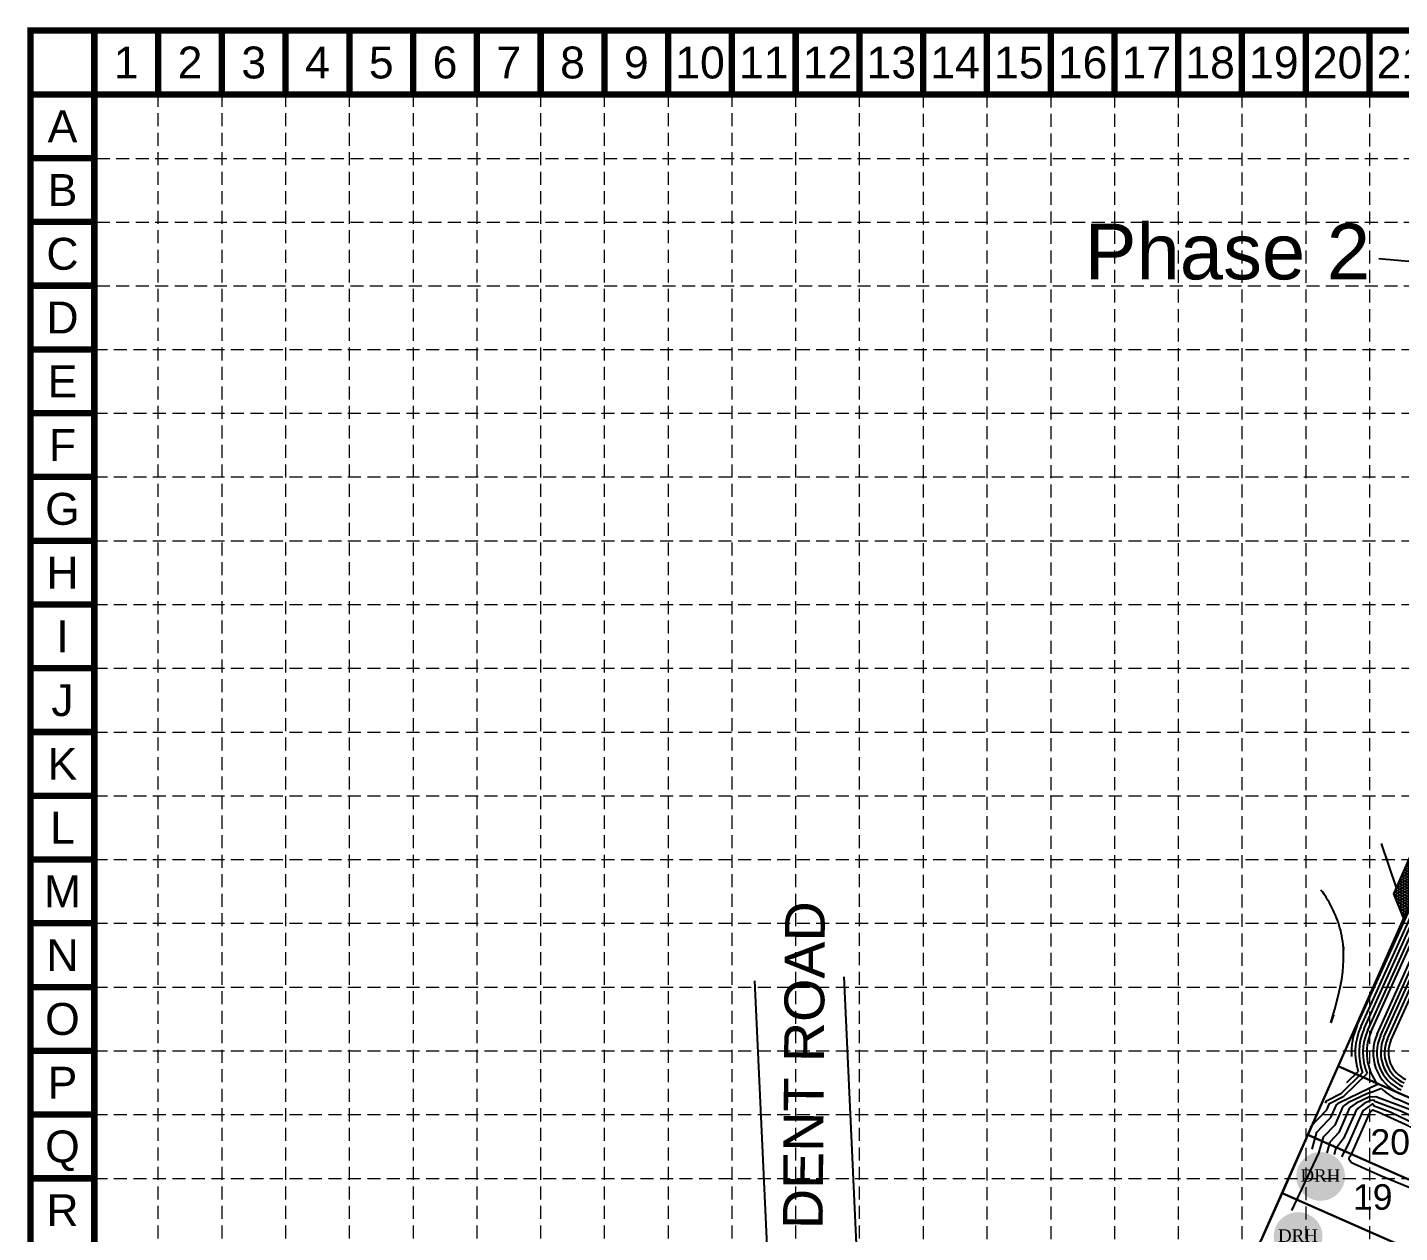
# Model space of a CAD drawing. Header units: feet. Extents: x 2703040 to 2706245, y 7093258 to 7095263.
# Drawn here: x 2703040 to 2704116, y 7094318 to 7095263 of the extents above; entities that cross this region are included whole.
import ezdxf
from ezdxf.enums import TextEntityAlignment as Align

# ---------------------------------------------------------------- set-up
doc = ezdxf.new("R2010")
doc.units = ezdxf.units.FT
doc.header["$LTSCALE"] = 24
doc.header["$MEASUREMENT"] = 0
for name, pattern in [('DASHED2', [0.375, 0.25, -0.125]), ('HIDDEN', [0.375, 0.25, -0.125]), ('SOLID', [0])]:
    doc.linetypes.add(name, pattern=pattern)
for name, color, linetype in [('1 SODDED LOT', 2, 'Continuous'), ('BASE', 7, 'Continuous'), ('bo', 7, 'Continuous'), ('Boundary section 1', 4, 'DASHED2'), ('dent road', 2, 'Continuous'), ('GRID', 254, 'HIDDEN'), ('HATCH_BORDER', 7, 'Continuous'), ('HATCH_ROCK', 1, 'Continuous'), ('P_POND_CONTOURS', 3, 'Continuous'), ('PLAT_BDY_SEC_1', 4, 'Continuous'), ('PSSWR-TXT', 20, 'SOLID'), ('Text_Lot_Num', 1, 'Continuous')]:
    doc.layers.add(name, color=color, linetype=linetype)
doc.styles.add('DRHorton', font='dutcheb.ttf')
doc.styles.get("Standard").update_dxf_attribs({"font": 'ARIAL.TTF'})

# ---------------------------------------------------------------- blocks, each defined once
blk = doc.blocks.new('DRHorton')
h = blk.add_hatch(color=1)
h.paths.add_polyline_path([(78.7, 25.8, 1), (40.4, 25.8, 1)])
h.paths.add_polyline_path([(42.3, 17.9), (76.5, 17.9), (76.5, 34.9), (42.3, 34.9)], flags=24)
at = {"layer": 'BASE', "color": 176, "style": 'DRHorton'}
blk.add_text('DRH', height=9.81, dxfattribs=at).set_placement((59.4, 21.6), align=Align.CENTER)

msp = doc.modelspace()

# ---------------------------------------------------------------- hatches: boundary and pattern name
at = {"layer": 'HATCH_ROCK'}
h = msp.add_hatch(dxfattribs=at)
h.set_pattern_fill('HONEY', color=256, scale=10, style=0)
h.paths.add_polyline_path([(2704132.1, 7094630.5), (2704140, 7094611.8), (2704119.1, 7094564.7), (2704111.3, 7094583.5)])
h.paths.add_polyline_path([(2704114.5, 7094581.1), (2704121.3, 7094578.3), (2704122.6, 7094581.4), (2704115.8, 7094584.2)], flags=24)

# ---------------------------------------------------------------- linework, layer by layer
at = {"layer": '1 SODDED LOT', "color": 7}
msp.add_line((2704099.6, 7095081.9), (2704496, 7095045.2), dxfattribs=at)
at = {"layer": 'BASE', "const_width": 5}
for points in [[(2703042.3, 7093260.5), (2706242.3, 7093260.5), (2706242.3, 7095260.5), (2703042.3, 7095260.5)], [(2703092.3, 7093310.5), (2706192.3, 7093310.5), (2706192.3, 7095210.5), (2703092.3, 7095210.5)]]:
    msp.add_lwpolyline(points, close=True, dxfattribs=at)
for points in [[(2703092.3, 7095210.5), (2703092.3, 7095260.5)], [(2703142.3, 7095210.5), (2703142.3, 7095260.5)], [(2703192.3, 7095210.5), (2703192.3, 7095260.5)], [(2703242.3, 7095210.5), (2703242.3, 7095260.5)], [(2703292.3, 7095210.5), (2703292.3, 7095260.5)], [(2703342.3, 7095210.5), (2703342.3, 7095260.5)], [(2703392.3, 7095210.5), (2703392.3, 7095260.5)], [(2703442.3, 7095210.5), (2703442.3, 7095260.5)], [(2703492.3, 7095210.5), (2703492.3, 7095260.5)], [(2703542.3, 7095210.5), (2703542.3, 7095260.5)], [(2703592.3, 7095210.5), (2703592.3, 7095260.5)], [(2703642.3, 7095210.5), (2703642.3, 7095260.5)], [(2703692.3, 7095210.5), (2703692.3, 7095260.5)], [(2703742.3, 7095210.5), (2703742.3, 7095260.5)], [(2703792.3, 7095210.5), (2703792.3, 7095260.5)], [(2703842.3, 7095210.5), (2703842.3, 7095260.5)], [(2703892.3, 7095210.5), (2703892.3, 7095260.5)], [(2703942.3, 7095210.5), (2703942.3, 7095260.5)], [(2703992.3, 7095210.5), (2703992.3, 7095260.5)], [(2704042.3, 7095210.5), (2704042.3, 7095260.5)], [(2704092.3, 7095210.5), (2704092.3, 7095260.5)], [(2703092.3, 7095210.5), (2703042.3, 7095210.5)], [(2703092.3, 7095160.5), (2703042.3, 7095160.5)], [(2703092.3, 7095110.5), (2703042.3, 7095110.5)], [(2703092.3, 7095060.5), (2703042.3, 7095060.5)], [(2703092.3, 7095010.5), (2703042.3, 7095010.5)], [(2703092.3, 7094960.5), (2703042.3, 7094960.5)], [(2703092.3, 7094910.5), (2703042.3, 7094910.5)], [(2703092.3, 7094860.5), (2703042.3, 7094860.5)], [(2703092.3, 7094810.5), (2703042.3, 7094810.5)], [(2703092.3, 7094760.5), (2703042.3, 7094760.5)], [(2703092.3, 7094710.5), (2703092.3, 7094760.5)], [(2703092.3, 7094710.5), (2703042.3, 7094710.5)], [(2703092.3, 7094660.5), (2703042.3, 7094660.5)], [(2703092.3, 7094610.5), (2703042.3, 7094610.5)], [(2703092.3, 7094560.5), (2703042.3, 7094560.5)], [(2703092.3, 7094510.5), (2703042.3, 7094510.5)], [(2703092.3, 7094460.5), (2703042.3, 7094460.5)], [(2703092.3, 7094410.5), (2703042.3, 7094410.5)], [(2703092.3, 7094360.5), (2703042.3, 7094360.5)]]:
    msp.add_lwpolyline(points, dxfattribs=at)
at = {"layer": 'bo'}
for points in [[(2704239, 7094551.5), (2704133.9, 7094598), (2704067.7, 7094448.5), (2704172.7, 7094401.9)], [(2704172.7, 7094401.9), (2704067.7, 7094448.5), (2704043.9, 7094394.7), (2704149, 7094348.2)], [(2704149, 7094348.2), (2704043.9, 7094394.7), (2704023.7, 7094349), (2704128.7, 7094302.5)], [(2704023.7, 7094349), (2704007.1, 7094311.5), (2704001.9, 7094304), (2704108.5, 7094256.8), (2704128.7, 7094302.5)]]:
    msp.add_lwpolyline(points, close=True, dxfattribs=at)
at = {"layer": 'Boundary section 1', "color": 7, "linetype": 'Continuous'}
msp.add_line((2704007.1, 7094311.5), (2704158.2, 7094652.8), dxfattribs=at)
at = {"layer": 'GRID', "color": 252, "linetype": 'HIDDEN', "lineweight": 0, "ltscale": 1.7}
for p, q in [((2703142.2, 7095211), (2703142.2, 7093460.3)), ((2703192.2, 7095211), (2703192.2, 7093460.3)), ((2703242.2, 7095211), (2703242.2, 7093460.3)), ((2703292.2, 7095211), (2703292.2, 7093460.3)), ((2703342.2, 7095211), (2703342.2, 7093460.3)), ((2703392.2, 7095211), (2703392.2, 7093460.3)), ((2703442.2, 7095211), (2703442.2, 7093460.3)), ((2703492.2, 7095211), (2703492.2, 7093460.3)), ((2703542.2, 7095211), (2703542.2, 7093460.3)), ((2703592.2, 7095211), (2703592.2, 7093460.3)), ((2703642.2, 7095211), (2703642.2, 7093460.3)), ((2703692.2, 7095211), (2703692.2, 7093460.3)), ((2703742.3, 7095210.5), (2703742.3, 7093460.3)), ((2703792.3, 7095210.5), (2703792.3, 7093460.3)), ((2703842.3, 7095210.5), (2703842.3, 7093460.3)), ((2703892.3, 7095210.5), (2703892.3, 7093460.3)), ((2703942.3, 7095210.5), (2703942.3, 7093460.3)), ((2703992.3, 7095210.5), (2703992.3, 7093460.3)), ((2704042.3, 7095210.5), (2704042.3, 7093460.3)), ((2704092.3, 7095210.5), (2704092.3, 7093460.3)), ((2703094.2, 7095160.3), (2706194.2, 7095160.3)), ((2703094.2, 7095110.3), (2706194.2, 7095110.3)), ((2703094.2, 7095060.3), (2706194.2, 7095060.3)), ((2703092.3, 7095010.5), (2706192.3, 7095010.5)), ((2703092.3, 7094960.5), (2706192.3, 7094960.5)), ((2703092.3, 7094910.5), (2706192.3, 7094910.5)), ((2703092.3, 7094860.5), (2706192.3, 7094860.5)), ((2703092.3, 7094810.5), (2706192.3, 7094810.5)), ((2703092.3, 7094760.5), (2706192.3, 7094760.5)), ((2703092.3, 7094710.5), (2706192.3, 7094710.5)), ((2703092.3, 7094660.5), (2706192.3, 7094660.5)), ((2703092.3, 7094610.5), (2706192.3, 7094610.5)), ((2703092.3, 7094560.5), (2706192.3, 7094560.5)), ((2703092.3, 7094510.5), (2706192.3, 7094510.5)), ((2703092.3, 7094460.5), (2706192.3, 7094460.5)), ((2703092.3, 7094410.5), (2706192.3, 7094410.5)), ((2703092.3, 7094360.5), (2706192.3, 7094360.5))]:
    msp.add_line(p, q, dxfattribs=at)
at = {"layer": 'HATCH_BORDER'}
msp.add_lwpolyline([(2704132.1, 7094630.5), (2704140, 7094611.8), (2704119.1, 7094564.7), (2704111.3, 7094583.5)], close=True, dxfattribs=at)
at = {"layer": 'P_POND_CONTOURS', "color": 5}
for p, q in [((2704082.7, 7094480.6), (2704164.1, 7094660.6)), ((2704085.4, 7094479.3), (2704165.6, 7094656.6)), ((2704088.1, 7094478.1), (2704167.1, 7094652.6)), ((2704090.9, 7094476.8), (2704168.6, 7094648.6)), ((2704113.6, 7094588.3), (2704101.7, 7094623)), ((2704109.1, 7094468.6), (2704178.4, 7094621.9)), ((2704093.6, 7094475.6), (2704126.2, 7094547.7)), ((2704098.2, 7094473.6), (2704128.9, 7094541.5)), ((2704100.9, 7094472.3), (2704130.5, 7094537.7)), ((2704103.6, 7094471.1), (2704132.1, 7094533.9)), ((2704106.4, 7094469.8), (2704133.7, 7094530.2)), ((2704091.7, 7094424.2), (2704081.8, 7094419.4)), ((2704097.2, 7094424.5), (2704091.7, 7094424.2)), ((2704093.8, 7094428.2), (2704101.6, 7094431.1)), ((2704126.5, 7094413.5), (2704097.2, 7094424.5)), ((2704138, 7094411.8), (2704113.9, 7094422.6)), ((2704076.7, 7094415.8), (2704068.2, 7094396.4)), ((2704081.8, 7094419.4), (2704076.7, 7094415.8)), ((2704068.2, 7094396.4), (2704061.1, 7094388.8)), ((2704061.1, 7094388.8), (2704058.9, 7094380.4))]:
    msp.add_line(p, q, dxfattribs=at)
for points in [[(2704062, 7094482.5), (2704065.1, 7094493.2), (2704067.4, 7094502.4), (2704069.2, 7094510.2), (2704070.5, 7094516.8), (2704071.3, 7094522.4), (2704071.7, 7094527.1), (2704071.9, 7094531.2), (2704072, 7094534.7), (2704071.9, 7094538), (2704071.8, 7094540.9), (2704071.6, 7094543.6), (2704071.3, 7094546.1), (2704071, 7094548.4), (2704070.6, 7094550.6), (2704070.2, 7094552.7), (2704069.7, 7094554.8), (2704069.1, 7094556.8), (2704068.5, 7094558.8), (2704067.9, 7094560.9), (2704067.2, 7094562.9), (2704066.4, 7094564.9), (2704065.6, 7094566.9), (2704064.7, 7094568.9), (2704063.8, 7094570.9), (2704062.8, 7094572.9), (2704061.8, 7094575), (2704060.7, 7094577), (2704059.5, 7094579), (2704058.2, 7094581), (2704056.9, 7094582.9), (2704055.6, 7094584.8), (2704054.1, 7094586.6)], [(2704057.9, 7094419.5), (2704058.7, 7094421.4), (2704070.4, 7094427.4), (2704086.8, 7094443.4)], [(2704074.6, 7094435.7), (2704083.4, 7094444.2)], [(2704046, 7094400.8), (2704058.9, 7094414.3), (2704061, 7094419.2), (2704072.2, 7094424.9), (2704090.4, 7094442.6)], [(2704047.4, 7094383.3), (2704051, 7094396.8), (2704060.1, 7094406.3), (2704062, 7094408.3), (2704066.3, 7094418.1), (2704068.8, 7094419.9), (2704098.7, 7094434.3)], [(2704093.8, 7094428.2), (2704090.1, 7094426.8), (2704075.3, 7094419.7), (2704071.5, 7094416.9), (2704065, 7094402.3), (2704056.1, 7094392.9), (2704052.4, 7094380.2), (2704031.1, 7094335.2)], [(2704177, 7094395.9), (2704149.8, 7094400.4), (2704143.1, 7094400.6), (2704117.5, 7094413), (2704096.6, 7094420.8), (2704095.9, 7094421.7), (2704093.2, 7094421.6), (2704088.2, 7094419.2), (2704082, 7094414.6), (2704071.9, 7094391.8), (2704065.7, 7094383.3), (2704064.6, 7094378.9)], [(2704183, 7094389.3), (2704142.7, 7094395.9), (2704108.5, 7094412.5), (2704096, 7094417.2), (2704094.7, 7094419), (2704087.2, 7094413.5), (2704075.6, 7094387.2), (2704070.3, 7094377.4)], [(2704155, 7094390.7), (2704141.4, 7094393), (2704099.6, 7094412), (2704095.4, 7094413.6), (2704095, 7094414.2), (2704092.5, 7094412.3), (2704077.3, 7094378.2), (2704076.3, 7094377.1), (2704076, 7094375.9), (2704078.1, 7094372.9), (2704100.9, 7094362.8), (2704123.9, 7094353.4), (2704134.2, 7094352.1), (2704137.9, 7094360.4), (2704142.6, 7094371.1), (2704146.3, 7094379.4), (2704155, 7094390.7)]]:
    msp.add_lwpolyline(points, dxfattribs=at)
for centre, radius, start, end in [((2704111.7, 7094467.2), 52, 155.6576, 162.8886), ((2704130.1, 7094459.1), 52, 155.6576, 183.3971), ((2704130.1, 7094459.1), 49, 155.6576, 197.7403), ((2704130.1, 7094459.1), 46, 155.6576, 200.0284), ((2704130.1, 7094459.1), 43, 155.6576, 202.5868), ((2704130.1, 7094459.1), 40, 155.6576, 218.3896), ((2704130.1, 7094459.1), 35, 155.6576, 246.1144), ((2704130.1, 7094459.1), 32, 155.6576, 246.1144), ((2704130.1, 7094459.1), 29, 155.6576, 246.1144), ((2704130.1, 7094459.1), 26, 155.6576, 246.1144), ((2704130.1, 7094459.1), 23, 155.6576, 246.1144), ((2704130.1, 7094459.1), 40, 224.5647, 246.1144)]:
    msp.add_arc(centre, radius, start, end, dxfattribs=at)
at = {"layer": 'PLAT_BDY_SEC_1', "color": 7, "linetype": 'SOLID', "flags": 128}
msp.add_lwpolyline([(2703680, 7094518.6), (2703707.5, 7093923.4)], dxfattribs=at)
at = {"layer": 'PLAT_BDY_SEC_1', "color": 7, "linetype": 'Continuous', "flags": 128}
msp.add_lwpolyline([(2703680, 7094518.6), (2703707.5, 7093923.4)], dxfattribs=at)
msp.add_lwpolyline([(2703610, 7094515.3), (2703637.6, 7093920.2, 0.136951), (2703761.4, 7093544.8, 0.136951)], format="xyb", dxfattribs=at)

# ---------------------------------------------------------------- block references
at = {"layer": 'PSSWR-TXT'}
for p in [(2703994.4, 7094336.2), (2703976.8, 7094289.1)]:
    msp.add_blockref('DRHorton', p, dxfattribs=at)

# ---------------------------------------------------------------- texts
at = {"insert": (2703868.9, 7095109.1), "char_height": 43.68, "width": 514.967, "attachment_point": 1}
msp.add_mtext('Phase 2', dxfattribs=at)
at = {"layer": 'BASE'}
for s, p in [('1', (2703117.3, 7095235.5)), ('2', (2703167.3, 7095235.5)), ('3', (2703217.3, 7095235.5)), ('4', (2703267.3, 7095235.5)), ('5', (2703317.3, 7095235.5)), ('6', (2703367.3, 7095235.5)), ('7', (2703417.3, 7095235.5)), ('8', (2703467.3, 7095235.5)), ('9', (2703517.3, 7095235.5)), ('10', (2703567.3, 7095235.5)), ('11', (2703617.3, 7095235.5)), ('12', (2703667.3, 7095235.5)), ('13', (2703717.3, 7095235.5)), ('14', (2703767.3, 7095235.5)), ('15', (2703817.3, 7095235.5)), ('16', (2703867.3, 7095235.5)), ('17', (2703917.3, 7095235.5)), ('18', (2703967.3, 7095235.5)), ('19', (2704017.3, 7095235.5)), ('20', (2704067.3, 7095235.5)), ('21', (2704117.3, 7095235.5)), ('A', (2703067.3, 7095185.5)), ('B', (2703067.3, 7095135.5)), ('C', (2703067.3, 7095085.5)), ('D', (2703067.3, 7095035.5)), ('E', (2703067.3, 7094985.5)), ('F', (2703067.3, 7094935.5)), ('G', (2703067.3, 7094885.5)), ('H', (2703067.3, 7094835.5)), ('I', (2703067.3, 7094785.5)), ('J', (2703067.3, 7094735.5)), ('K', (2703067.3, 7094685.5)), ('L', (2703067.3, 7094635.5)), ('M', (2703067.3, 7094585.5)), ('N', (2703067.3, 7094535.5)), ('O', (2703067.3, 7094485.5)), ('P', (2703067.3, 7094435.5)), ('Q', (2703067.3, 7094385.5)), ('R', (2703067.3, 7094335.5))]:
    msp.add_text(s, height=25, dxfattribs=at).set_placement(p, align=Align.MIDDLE_CENTER)
at = {"layer": 'dent road', "color": 7}
msp.add_text('DENT ROAD', height=31.25, rotation=89.5932, dxfattribs=at).set_placement((2703663.5, 7094320.6))
at = {"layer": 'P_POND_CONTOURS', "color": 5}
for s, rotation, p in [('522', 108.6881, (2704107.1, 7094609.7)), ('523', 95.3887, (2704073, 7094539.1))]:
    msp.add_text(s, height=1.88, rotation=rotation, dxfattribs=at).set_placement(p)
at = {"layer": 'Text_Lot_Num', "color": 7}
for s, p in [('20', (2704093, 7094379)), ('19', (2704079.3, 7094335.9))]:
    msp.add_text(s, height=20, dxfattribs=at).set_placement(p)

doc.saveas('drawing.dxf')
